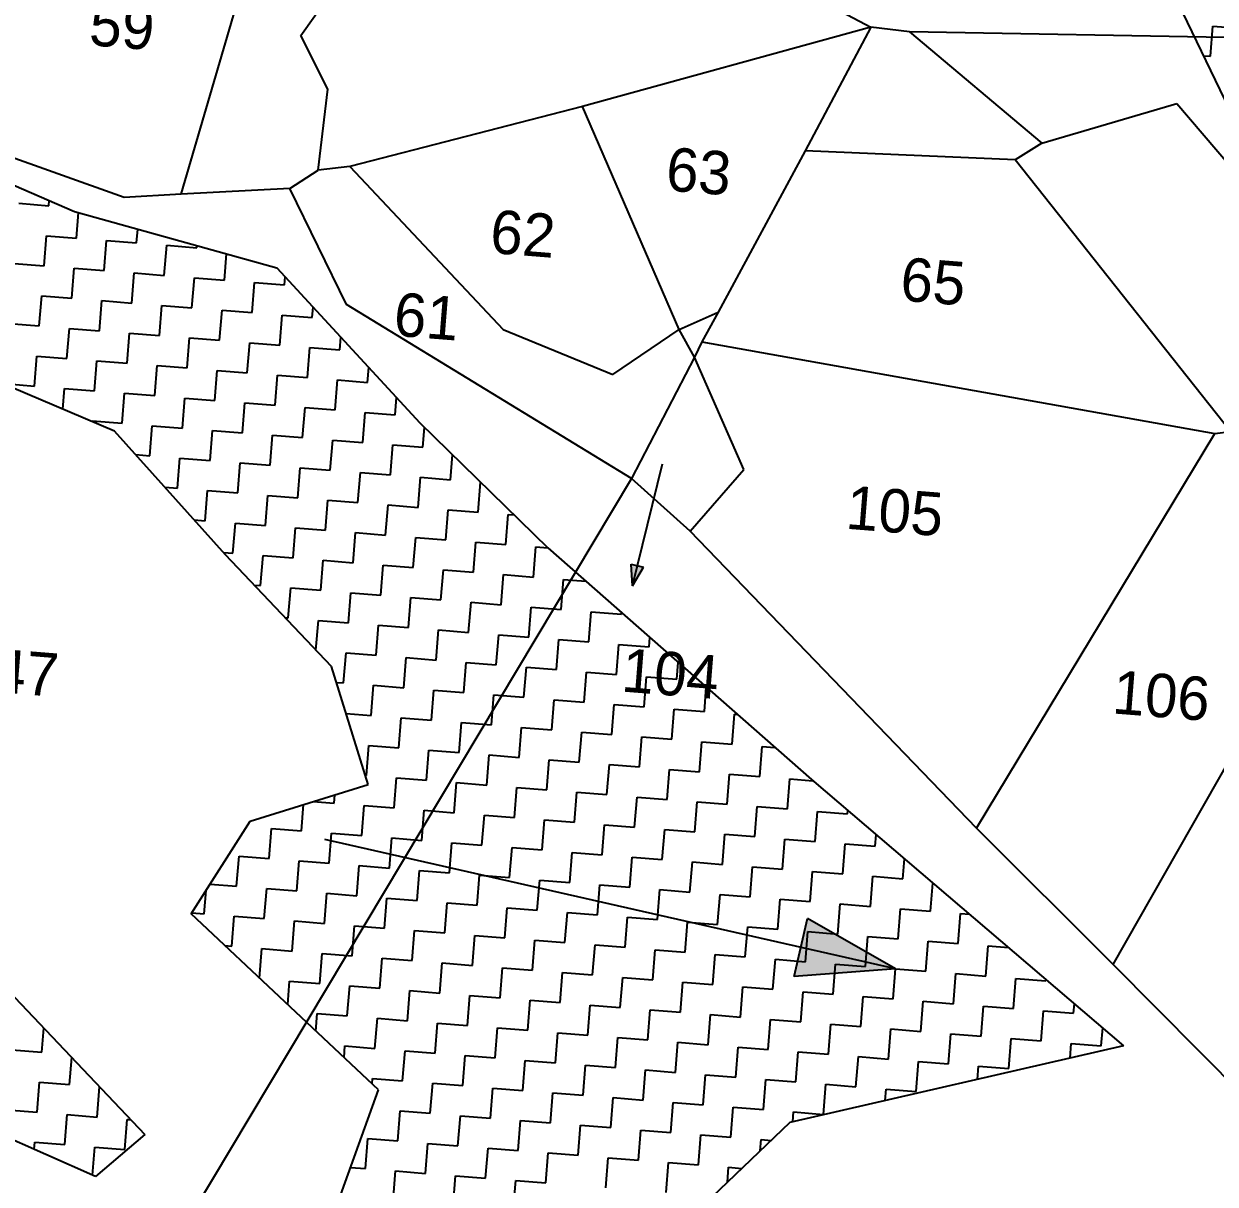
# Model space of a CAD drawing. Header units: metres. Extents: x 281680 to 283954, y 2020493 to 2022850.
# Drawn here: x 282251.5 to 282503, y 2021626 to 2021871.1 of the extents above; entities that cross this region are included whole.
import ezdxf
from ezdxf.enums import TextEntityAlignment as Align

# ---------------------------------------------------------------- set-up
doc = ezdxf.new("R2010")
doc.units = ezdxf.units.M
doc.header["$MEASUREMENT"] = 0
for name, color, linetype in [('POLY_HATCH', 12, 'Continuous'), ('POLY_PARCEL', 6, 'Continuous'), ('TEXT_PARCEL', 7, 'Continuous')]:
    doc.layers.add(name, color=color, linetype=linetype)
doc.styles.add('TEXT_MAP', font='')
doc.styles.get('TEXT_MAP').set_extended_font_data('Kruti Dev 050')

msp = doc.modelspace()

# ---------------------------------------------------------------- hatches: boundary and pattern name
h = msp.add_hatch(color=256)
h.paths.add_polyline_path([(282381.03, 2021756.67), (282379.72, 2021756.99), (282379.98, 2021752.38)])
h.paths.add_polyline_path([(282379.98, 2021752.38), (282382.34, 2021756.34), (282381.03, 2021756.67)])
h = msp.add_hatch(color=256)
h.paths.add_polyline_path([(282415.55, 2021676.04), (282414.17, 2021669.92), (282435.56, 2021671.51)])
h.paths.add_polyline_path([(282435.56, 2021671.51), (282416.94, 2021682.16), (282415.55, 2021676.04)])

# ---------------------------------------------------------------- linework, layer by layer
for points in [[(282379.98, 2021752.38), (282386.31, 2021778.18)], [(282379.72, 2021756.99), (282382.34, 2021756.34)], [(282379.98, 2021752.38), (282379.72, 2021756.99)], [(282379.98, 2021752.38), (282382.34, 2021756.34)], [(282435.56, 2021671.51), (282315.04, 2021698.82)], [(282414.17, 2021669.92), (282416.94, 2021682.16)], [(282435.56, 2021671.51), (282416.94, 2021682.16)], [(282435.56, 2021671.51), (282414.17, 2021669.92)]]:
    msp.add_lwpolyline(points)
at = {"layer": 'POLY_HATCH'}
for p, q in [((282496.12, 2021873.47), (282510, 2021844.64)), ((282224.64, 2021847.78), (282262.18, 2021831.44)), ((282262.18, 2021831.44), (282304.93, 2021819.54)), ((282304.93, 2021819.54), (282335.1, 2021786.81)), ((282270.68, 2021785.08), (282242.5, 2021797.03)), ((282335.1, 2021786.81), (282362.13, 2021760.39)), ((282294.09, 2021758.95), (282270.68, 2021785.08)), ((282362.13, 2021760.39), (282417.77, 2021711.49)), ((282316.48, 2021735.33), (282294.09, 2021758.95)), ((282324.21, 2021710.45), (282316.48, 2021735.33)), ((282299.32, 2021702.73), (282324.21, 2021710.45)), ((282417.77, 2021711.49), (282483.69, 2021655.28)), ((282286.83, 2021683.1), (282299.32, 2021702.73)), ((282222.17, 2021694.32), (282277.05, 2021636.56)), ((282326.36, 2021645.98), (282286.83, 2021683.1)), ((282483.69, 2021655.28), (282413.21, 2021639.06)), ((282317.01, 2021620.03), (282326.36, 2021645.98)), ((282266.63, 2021627.69), (282243.18, 2021638.05)), ((282413.21, 2021639.06), (282369.85, 2021597.63)), ((282277.05, 2021636.56), (282266.63, 2021627.69))]:
    msp.add_line(p, q, dxfattribs=at)
at = {"layer": 'POLY_HATCH', "linetype": 'Continuous'}
for p, q in [((282502.01, 2021864.21), (282502.51, 2021870.56)), ((282502.51, 2021870.56), (282508.86, 2021870.05)), ((282500.51, 2021864.33), (282502.01, 2021864.21)), ((282256.79, 2021832.66), (282256.87, 2021833.75)), ((282250.44, 2021833.16), (282256.79, 2021832.66)), ((282262.63, 2021825.8), (282263.06, 2021831.2)), ((282255.77, 2021819.96), (282256.28, 2021826.31)), ((282256.28, 2021826.31), (282262.63, 2021825.8)), ((282275.32, 2021824.79), (282275.55, 2021827.72)), ((282268.47, 2021818.95), (282268.97, 2021825.3)), ((282268.97, 2021825.3), (282275.32, 2021824.79)), ((282281.16, 2021817.94), (282281.67, 2021824.29)), ((282281.67, 2021824.29), (282288.01, 2021823.78)), ((282288.01, 2021823.78), (282288.05, 2021824.24)), ((282293.85, 2021816.93), (282294.3, 2021822.5)), ((282249.43, 2021820.47), (282255.77, 2021819.96)), ((282261.62, 2021813.11), (282262.12, 2021819.46)), ((282262.12, 2021819.46), (282268.47, 2021818.95)), ((282274.31, 2021812.1), (282274.81, 2021818.45)), ((282274.81, 2021818.45), (282281.16, 2021817.94)), ((282287, 2021811.09), (282287.51, 2021817.43)), ((282287.51, 2021817.43), (282293.85, 2021816.93)), ((282299.7, 2021810.08), (282300.2, 2021816.42)), ((282300.2, 2021816.42), (282306.55, 2021815.92)), ((282306.55, 2021815.92), (282306.69, 2021817.64)), ((282254.76, 2021807.27), (282255.27, 2021813.62)), ((282255.27, 2021813.62), (282261.62, 2021813.11)), ((282267.46, 2021806.26), (282267.96, 2021812.61)), ((282267.96, 2021812.61), (282274.31, 2021812.1)), ((282280.15, 2021805.25), (282280.66, 2021811.59)), ((282280.66, 2021811.59), (282287, 2021811.09)), ((282312.39, 2021809.07), (282312.56, 2021811.26)), ((282292.84, 2021804.24), (282293.35, 2021810.58)), ((282293.35, 2021810.58), (282299.7, 2021810.08)), ((282305.54, 2021803.22), (282306.04, 2021809.57)), ((282306.04, 2021809.57), (282312.39, 2021809.07)), ((282248.42, 2021807.78), (282254.76, 2021807.27)), ((282260.6, 2021800.42), (282261.11, 2021806.76)), ((282261.11, 2021806.76), (282267.46, 2021806.26)), ((282273.3, 2021799.41), (282273.8, 2021805.75)), ((282273.8, 2021805.75), (282280.15, 2021805.25)), ((282285.99, 2021798.39), (282286.5, 2021804.74)), ((282286.5, 2021804.74), (282292.84, 2021804.24)), ((282298.68, 2021797.38), (282299.19, 2021803.73)), ((282299.19, 2021803.73), (282305.54, 2021803.22)), ((282318.23, 2021802.21), (282318.44, 2021804.88)), ((282253.75, 2021794.58), (282254.26, 2021800.92)), ((282254.26, 2021800.92), (282260.6, 2021800.42)), ((282311.38, 2021796.37), (282311.88, 2021802.72)), ((282311.88, 2021802.72), (282318.23, 2021802.21)), ((282266.44, 2021793.56), (282266.95, 2021799.91)), ((282266.95, 2021799.91), (282273.3, 2021799.41)), ((282279.14, 2021792.55), (282279.64, 2021798.9)), ((282279.64, 2021798.9), (282285.99, 2021798.39)), ((282324.07, 2021795.36), (282324.32, 2021798.51)), ((282291.83, 2021791.54), (282292.34, 2021797.89)), ((282292.34, 2021797.89), (282298.68, 2021797.38)), ((282304.53, 2021790.53), (282305.03, 2021796.88)), ((282305.03, 2021796.88), (282311.38, 2021796.37)), ((282317.22, 2021789.52), (282317.72, 2021795.87)), ((282317.72, 2021795.87), (282324.07, 2021795.36)), ((282247.4, 2021795.08), (282253.75, 2021794.58)), ((282259.75, 2021789.72), (282260.1, 2021794.07)), ((282260.1, 2021794.07), (282266.44, 2021793.56)), ((282272.29, 2021786.71), (282272.79, 2021793.06)), ((282272.79, 2021793.06), (282279.14, 2021792.55)), ((282284.98, 2021785.7), (282285.48, 2021792.05)), ((282285.48, 2021792.05), (282291.83, 2021791.54)), ((282297.67, 2021784.69), (282298.18, 2021791.04)), ((282298.18, 2021791.04), (282304.53, 2021790.53)), ((282329.91, 2021788.51), (282330.2, 2021792.13)), ((282310.37, 2021783.68), (282310.87, 2021790.02)), ((282310.87, 2021790.02), (282317.22, 2021789.52)), ((282323.06, 2021782.67), (282323.57, 2021789.01)), ((282323.57, 2021789.01), (282329.91, 2021788.51)), ((282265.93, 2021787.1), (282265.94, 2021787.22)), ((282265.94, 2021787.22), (282272.29, 2021786.71)), ((282278.13, 2021779.86), (282278.63, 2021786.21)), ((282278.63, 2021786.21), (282284.98, 2021785.7)), ((282335.75, 2021781.66), (282336.09, 2021785.85)), ((282290.82, 2021778.85), (282291.33, 2021785.2)), ((282291.33, 2021785.2), (282297.67, 2021784.69)), ((282303.51, 2021777.84), (282304.02, 2021784.18)), ((282304.02, 2021784.18), (282310.37, 2021783.68)), ((282316.21, 2021776.83), (282316.71, 2021783.17)), ((282316.71, 2021783.17), (282323.06, 2021782.67)), ((282328.9, 2021775.81), (282329.41, 2021782.16)), ((282329.41, 2021782.16), (282335.75, 2021781.66)), ((282275.14, 2021780.1), (282278.13, 2021779.86)), ((282283.97, 2021773.01), (282284.47, 2021779.35)), ((282284.47, 2021779.35), (282290.82, 2021778.85)), ((282296.66, 2021772), (282297.17, 2021778.34)), ((282297.17, 2021778.34), (282303.51, 2021777.84)), ((282341.59, 2021774.8), (282342.01, 2021780.05)), ((282309.35, 2021770.98), (282309.86, 2021777.33)), ((282309.86, 2021777.33), (282316.21, 2021776.83)), ((282322.05, 2021769.97), (282322.55, 2021776.32)), ((282322.55, 2021776.32), (282328.9, 2021775.81)), ((282281.31, 2021773.22), (282283.97, 2021773.01)), ((282334.74, 2021768.96), (282335.25, 2021775.31)), ((282335.25, 2021775.31), (282341.59, 2021774.8)), ((282347.44, 2021767.95), (282347.94, 2021774.26)), ((282289.81, 2021766.15), (282290.31, 2021772.5)), ((282290.31, 2021772.5), (282296.66, 2021772)), ((282302.5, 2021765.14), (282303.01, 2021771.49)), ((282303.01, 2021771.49), (282309.35, 2021770.98)), ((282315.2, 2021764.13), (282315.7, 2021770.48)), ((282315.7, 2021770.48), (282322.05, 2021769.97)), ((282327.89, 2021763.12), (282328.4, 2021769.47)), ((282328.4, 2021769.47), (282334.74, 2021768.96)), ((282340.58, 2021762.11), (282341.09, 2021768.46)), ((282341.09, 2021768.46), (282347.44, 2021767.95)), ((282287.47, 2021766.34), (282289.81, 2021766.15)), ((282295.65, 2021759.3), (282296.16, 2021765.65)), ((282296.16, 2021765.65), (282302.5, 2021765.14)), ((282353.28, 2021761.1), (282353.78, 2021767.44)), ((282353.78, 2021767.44), (282355.01, 2021767.35)), ((282308.34, 2021758.29), (282308.85, 2021764.64)), ((282308.85, 2021764.64), (282315.2, 2021764.13)), ((282321.04, 2021757.28), (282321.54, 2021763.63)), ((282321.54, 2021763.63), (282327.89, 2021763.12)), ((282333.73, 2021756.27), (282334.24, 2021762.61)), ((282334.24, 2021762.61), (282340.58, 2021762.11)), ((282346.42, 2021755.26), (282346.93, 2021761.6)), ((282346.93, 2021761.6), (282353.28, 2021761.1)), ((282359.12, 2021754.25), (282359.62, 2021760.59)), ((282359.62, 2021760.59), (282362.13, 2021760.39)), ((282293.63, 2021759.46), (282295.65, 2021759.3)), ((282301.49, 2021752.45), (282302, 2021758.8)), ((282302, 2021758.8), (282308.34, 2021758.29)), ((282314.18, 2021751.44), (282314.69, 2021757.79)), ((282314.69, 2021757.79), (282321.04, 2021757.28)), ((282326.88, 2021750.43), (282327.38, 2021756.77)), ((282327.38, 2021756.77), (282333.73, 2021756.27)), ((282339.57, 2021749.42), (282340.08, 2021755.76)), ((282340.08, 2021755.76), (282346.42, 2021755.26)), ((282352.27, 2021748.4), (282352.77, 2021754.75)), ((282352.77, 2021754.75), (282359.12, 2021754.25)), ((282364.96, 2021747.39), (282365.46, 2021753.74)), ((282365.46, 2021753.74), (282370.12, 2021753.37)), ((282300.15, 2021752.56), (282301.49, 2021752.45)), ((282307.33, 2021745.6), (282307.84, 2021751.94)), ((282307.84, 2021751.94), (282314.18, 2021751.44)), ((282320.03, 2021744.59), (282320.53, 2021750.93)), ((282320.53, 2021750.93), (282326.88, 2021750.43)), ((282332.72, 2021743.57), (282333.22, 2021749.92)), ((282333.22, 2021749.92), (282339.57, 2021749.42)), ((282345.41, 2021742.56), (282345.92, 2021748.91)), ((282345.92, 2021748.91), (282352.27, 2021748.4)), ((282358.11, 2021741.55), (282358.61, 2021747.9)), ((282358.61, 2021747.9), (282364.96, 2021747.39)), ((282306.7, 2021745.65), (282307.33, 2021745.6)), ((282370.8, 2021740.54), (282371.31, 2021746.89)), ((282371.31, 2021746.89), (282377.65, 2021746.38)), ((282377.65, 2021746.38), (282377.68, 2021746.72)), ((282313.18, 2021738.82), (282313.68, 2021745.09)), ((282313.68, 2021745.09), (282320.03, 2021744.59)), ((282325.87, 2021737.73), (282326.37, 2021744.08)), ((282326.37, 2021744.08), (282332.72, 2021743.57)), ((282338.56, 2021736.72), (282339.07, 2021743.07)), ((282339.07, 2021743.07), (282345.41, 2021742.56)), ((282351.25, 2021735.71), (282351.76, 2021742.06)), ((282351.76, 2021742.06), (282358.11, 2021741.55)), ((282363.95, 2021734.7), (282364.45, 2021741.05)), ((282364.45, 2021741.05), (282370.8, 2021740.54)), ((282383.49, 2021739.53), (282383.65, 2021741.48)), ((282319.01, 2021731.89), (282319.52, 2021738.24)), ((282319.52, 2021738.24), (282325.87, 2021737.73)), ((282376.64, 2021733.69), (282377.15, 2021740.03)), ((282377.15, 2021740.03), (282383.49, 2021739.53)), ((282331.71, 2021730.88), (282332.21, 2021737.23)), ((282332.21, 2021737.23), (282338.56, 2021736.72)), ((282344.4, 2021729.87), (282344.91, 2021736.22)), ((282344.91, 2021736.22), (282351.25, 2021735.71)), ((282389.33, 2021732.68), (282389.62, 2021736.23)), ((282357.09, 2021728.86), (282357.6, 2021735.2)), ((282357.6, 2021735.2), (282363.95, 2021734.7)), ((282369.79, 2021727.85), (282370.29, 2021734.19)), ((282370.29, 2021734.19), (282376.64, 2021733.69)), ((282382.48, 2021726.84), (282382.99, 2021733.18)), ((282382.99, 2021733.18), (282389.33, 2021732.68)), ((282317.51, 2021732.01), (282319.01, 2021731.89)), ((282324.86, 2021725.04), (282325.36, 2021731.39)), ((282325.36, 2021731.39), (282331.71, 2021730.88)), ((282337.55, 2021724.03), (282338.05, 2021730.38)), ((282338.05, 2021730.38), (282344.4, 2021729.87)), ((282395.18, 2021725.82), (282395.59, 2021730.98)), ((282350.24, 2021723.02), (282350.75, 2021729.36)), ((282350.75, 2021729.36), (282357.09, 2021728.86)), ((282362.94, 2021722.01), (282363.44, 2021728.35)), ((282363.44, 2021728.35), (282369.79, 2021727.85)), ((282319.55, 2021725.46), (282324.86, 2021725.04)), ((282375.63, 2021720.99), (282376.14, 2021727.34)), ((282376.14, 2021727.34), (282382.48, 2021726.84)), ((282388.32, 2021719.98), (282388.83, 2021726.33)), ((282388.83, 2021726.33), (282395.18, 2021725.82)), ((282401.02, 2021718.97), (282401.52, 2021725.32)), ((282401.52, 2021725.32), (282402.08, 2021725.27)), ((282330.7, 2021718.19), (282331.2, 2021724.53)), ((282331.2, 2021724.53), (282337.55, 2021724.03)), ((282343.39, 2021717.18), (282343.9, 2021723.52)), ((282343.9, 2021723.52), (282350.24, 2021723.02)), ((282356.08, 2021716.16), (282356.59, 2021722.51)), ((282356.59, 2021722.51), (282362.94, 2021722.01)), ((282368.78, 2021715.15), (282369.28, 2021721.5)), ((282369.28, 2021721.5), (282375.63, 2021720.99)), ((282381.47, 2021714.14), (282381.98, 2021720.49)), ((282381.98, 2021720.49), (282388.32, 2021719.98)), ((282323.84, 2021712.35), (282324.35, 2021718.69)), ((282324.35, 2021718.69), (282330.7, 2021718.19)), ((282336.54, 2021711.34), (282337.04, 2021717.68)), ((282337.04, 2021717.68), (282343.39, 2021717.18)), ((282394.16, 2021713.13), (282394.67, 2021719.48)), ((282394.67, 2021719.48), (282401.02, 2021718.97)), ((282406.86, 2021712.12), (282407.36, 2021718.47)), ((282407.36, 2021718.47), (282410.08, 2021718.25)), ((282349.23, 2021710.32), (282349.74, 2021716.67)), ((282349.74, 2021716.67), (282356.08, 2021716.16)), ((282361.92, 2021709.31), (282362.43, 2021715.66)), ((282362.43, 2021715.66), (282368.78, 2021715.15)), ((282374.62, 2021708.3), (282375.12, 2021714.65)), ((282375.12, 2021714.65), (282381.47, 2021714.14)), ((282387.31, 2021707.29), (282387.82, 2021713.64)), ((282387.82, 2021713.64), (282394.16, 2021713.13)), ((282400, 2021706.28), (282400.51, 2021712.62)), ((282400.51, 2021712.62), (282406.86, 2021712.12)), ((282323.62, 2021712.36), (282323.84, 2021712.35)), ((282329.68, 2021705.49), (282330.19, 2021711.84)), ((282330.19, 2021711.84), (282336.54, 2021711.34)), ((282342.38, 2021704.48), (282342.88, 2021710.83)), ((282342.88, 2021710.83), (282349.23, 2021710.32)), ((282412.7, 2021705.27), (282413.2, 2021711.61)), ((282413.2, 2021711.61), (282418.08, 2021711.22)), ((282316.99, 2021706.51), (282317.13, 2021708.25)), ((282355.07, 2021703.47), (282355.58, 2021709.82)), ((282355.58, 2021709.82), (282361.92, 2021709.31)), ((282367.77, 2021702.46), (282368.27, 2021708.81)), ((282368.27, 2021708.81), (282374.62, 2021708.3)), ((282380.46, 2021701.45), (282380.96, 2021707.8)), ((282380.96, 2021707.8), (282387.31, 2021707.29)), ((282310.14, 2021700.66), (282310.58, 2021706.22)), ((282312.62, 2021706.85), (282316.99, 2021706.51)), ((282322.83, 2021699.65), (282323.34, 2021706)), ((282323.34, 2021706), (282329.68, 2021705.49)), ((282393.15, 2021700.44), (282393.66, 2021706.78)), ((282393.66, 2021706.78), (282400, 2021706.28)), ((282405.85, 2021699.43), (282406.35, 2021705.77)), ((282406.35, 2021705.77), (282412.7, 2021705.27)), ((282335.53, 2021698.64), (282336.03, 2021704.99)), ((282336.03, 2021704.99), (282342.38, 2021704.48)), ((282348.22, 2021697.63), (282348.73, 2021703.98)), ((282348.73, 2021703.98), (282355.07, 2021703.47)), ((282360.91, 2021696.62), (282361.42, 2021702.97)), ((282361.42, 2021702.97), (282367.77, 2021702.46)), ((282418.54, 2021698.41), (282419.05, 2021704.76)), ((282419.05, 2021704.76), (282425.39, 2021704.25)), ((282425.39, 2021704.25), (282425.45, 2021704.94)), ((282303.29, 2021694.82), (282303.79, 2021701.17)), ((282303.79, 2021701.17), (282310.14, 2021700.66)), ((282315.98, 2021693.81), (282316.49, 2021700.16)), ((282316.49, 2021700.16), (282322.83, 2021699.65)), ((282373.61, 2021695.61), (282374.11, 2021701.95)), ((282374.11, 2021701.95), (282380.46, 2021701.45)), ((282386.3, 2021694.6), (282386.81, 2021700.94)), ((282386.81, 2021700.94), (282393.15, 2021700.44)), ((282328.67, 2021692.8), (282329.18, 2021699.15)), ((282329.18, 2021699.15), (282335.53, 2021698.64)), ((282341.37, 2021691.79), (282341.87, 2021698.14)), ((282341.87, 2021698.14), (282348.22, 2021697.63)), ((282398.99, 2021693.58), (282399.5, 2021699.93)), ((282399.5, 2021699.93), (282405.85, 2021699.43)), ((282411.69, 2021692.57), (282412.19, 2021698.92)), ((282412.19, 2021698.92), (282418.54, 2021698.41)), ((282424.38, 2021691.56), (282424.89, 2021697.91)), ((282424.89, 2021697.91), (282431.23, 2021697.4)), ((282431.23, 2021697.4), (282431.43, 2021699.84)), ((282296.43, 2021688.98), (282296.94, 2021695.33)), ((282296.94, 2021695.33), (282303.29, 2021694.82)), ((282354.06, 2021690.78), (282354.57, 2021697.12)), ((282354.57, 2021697.12), (282360.91, 2021696.62)), ((282366.75, 2021689.77), (282367.26, 2021696.11)), ((282367.26, 2021696.11), (282373.61, 2021695.61)), ((282379.45, 2021688.75), (282379.95, 2021695.1)), ((282379.95, 2021695.1), (282386.3, 2021694.6)), ((282309.13, 2021687.97), (282309.63, 2021694.32)), ((282309.63, 2021694.32), (282315.98, 2021693.81)), ((282321.82, 2021686.96), (282322.33, 2021693.31)), ((282322.33, 2021693.31), (282328.67, 2021692.8)), ((282392.14, 2021687.74), (282392.65, 2021694.09)), ((282392.65, 2021694.09), (282398.99, 2021693.58)), ((282404.83, 2021686.73), (282405.34, 2021693.08)), ((282405.34, 2021693.08), (282411.69, 2021692.57)), ((282437.07, 2021690.55), (282437.41, 2021694.74)), ((282334.51, 2021685.95), (282335.02, 2021692.29)), ((282335.02, 2021692.29), (282341.37, 2021691.79)), ((282347.21, 2021684.94), (282347.71, 2021691.28)), ((282347.71, 2021691.28), (282354.06, 2021690.78)), ((282359.9, 2021683.93), (282360.41, 2021690.27)), ((282360.41, 2021690.27), (282366.75, 2021689.77)), ((282417.53, 2021685.72), (282418.03, 2021692.07)), ((282418.03, 2021692.07), (282424.38, 2021691.56)), ((282430.22, 2021684.71), (282430.73, 2021691.06)), ((282430.73, 2021691.06), (282437.07, 2021690.55)), ((282289.58, 2021683.14), (282289.97, 2021688.04)), ((282290.85, 2021689.43), (282296.43, 2021688.98)), ((282302.27, 2021682.13), (282302.78, 2021688.48)), ((282302.78, 2021688.48), (282309.13, 2021687.97)), ((282314.97, 2021681.12), (282315.47, 2021687.47)), ((282315.47, 2021687.47), (282321.82, 2021686.96)), ((282372.59, 2021682.91), (282373.1, 2021689.26)), ((282373.1, 2021689.26), (282379.45, 2021688.75)), ((282385.29, 2021681.9), (282385.79, 2021688.25)), ((282385.79, 2021688.25), (282392.14, 2021687.74)), ((282442.92, 2021683.7), (282443.39, 2021689.64)), ((282327.66, 2021680.11), (282328.17, 2021686.45)), ((282328.17, 2021686.45), (282334.51, 2021685.95)), ((282340.36, 2021679.1), (282340.86, 2021685.44)), ((282340.86, 2021685.44), (282347.21, 2021684.94)), ((282397.98, 2021680.89), (282398.49, 2021687.24)), ((282398.49, 2021687.24), (282404.83, 2021686.73)), ((282410.68, 2021679.88), (282411.18, 2021686.23)), ((282411.18, 2021686.23), (282417.53, 2021685.72)), ((282423.37, 2021678.87), (282423.87, 2021685.21)), ((282423.87, 2021685.21), (282430.22, 2021684.71)), ((282286.99, 2021683.35), (282289.58, 2021683.14)), ((282295.42, 2021676.29), (282295.93, 2021682.64)), ((282295.93, 2021682.64), (282302.27, 2021682.13)), ((282353.05, 2021678.08), (282353.55, 2021684.43)), ((282353.55, 2021684.43), (282359.9, 2021683.93)), ((282365.74, 2021677.07), (282366.25, 2021683.42)), ((282366.25, 2021683.42), (282372.59, 2021682.91)), ((282378.44, 2021676.06), (282378.94, 2021682.41)), ((282378.94, 2021682.41), (282385.29, 2021681.9)), ((282436.06, 2021677.86), (282436.57, 2021684.2)), ((282436.57, 2021684.2), (282442.92, 2021683.7)), ((282448.76, 2021676.85), (282449.26, 2021683.19)), ((282449.26, 2021683.19), (282451.13, 2021683.04)), ((282308.12, 2021675.28), (282308.62, 2021681.62)), ((282308.62, 2021681.62), (282314.97, 2021681.12)), ((282320.81, 2021674.27), (282321.32, 2021680.61)), ((282321.32, 2021680.61), (282327.66, 2021680.11)), ((282391.13, 2021675.05), (282391.64, 2021681.4)), ((282391.64, 2021681.4), (282397.98, 2021680.89)), ((282403.82, 2021674.04), (282404.33, 2021680.39)), ((282404.33, 2021680.39), (282410.68, 2021679.88)), ((282333.5, 2021673.25), (282334.01, 2021679.6)), ((282334.01, 2021679.6), (282340.36, 2021679.1)), ((282346.2, 2021672.24), (282346.7, 2021678.59)), ((282346.7, 2021678.59), (282353.05, 2021678.08)), ((282358.89, 2021671.23), (282359.4, 2021677.58)), ((282359.4, 2021677.58), (282365.74, 2021677.07)), ((282416.52, 2021673.03), (282417.02, 2021679.37)), ((282417.02, 2021679.37), (282423.37, 2021678.87)), ((282429.21, 2021672.02), (282429.72, 2021678.36)), ((282429.72, 2021678.36), (282436.06, 2021677.86)), ((282293.96, 2021676.41), (282295.42, 2021676.29)), ((282301.27, 2021669.54), (282301.77, 2021675.78)), ((282301.77, 2021675.78), (282308.12, 2021675.28)), ((282371.58, 2021670.22), (282372.09, 2021676.57)), ((282372.09, 2021676.57), (282378.44, 2021676.06)), ((282384.28, 2021669.21), (282384.78, 2021675.56)), ((282384.78, 2021675.56), (282391.13, 2021675.05)), ((282441.9, 2021671), (282442.41, 2021677.35)), ((282442.41, 2021677.35), (282448.76, 2021676.85)), ((282454.6, 2021669.99), (282455.1, 2021676.34)), ((282455.1, 2021676.34), (282459.4, 2021676)), ((282313.96, 2021668.42), (282314.46, 2021674.77)), ((282314.46, 2021674.77), (282320.81, 2021674.27)), ((282326.65, 2021667.41), (282327.16, 2021673.76)), ((282327.16, 2021673.76), (282333.5, 2021673.25)), ((282339.34, 2021666.4), (282339.85, 2021672.75)), ((282339.85, 2021672.75), (282346.2, 2021672.24)), ((282396.97, 2021668.2), (282397.48, 2021674.54)), ((282397.48, 2021674.54), (282403.82, 2021674.04)), ((282409.66, 2021667.19), (282410.17, 2021673.53)), ((282410.17, 2021673.53), (282416.52, 2021673.03)), ((282422.36, 2021666.17), (282422.86, 2021672.52)), ((282422.86, 2021672.52), (282429.21, 2021672.02)), ((282352.04, 2021665.39), (282352.54, 2021671.74)), ((282352.54, 2021671.74), (282358.89, 2021671.23)), ((282364.73, 2021664.38), (282365.24, 2021670.73)), ((282365.24, 2021670.73), (282371.58, 2021670.22)), ((282435.05, 2021665.16), (282435.56, 2021671.51)), ((282435.56, 2021671.51), (282441.9, 2021671)), ((282447.74, 2021664.15), (282448.25, 2021670.5)), ((282448.25, 2021670.5), (282454.6, 2021669.99)), ((282307.21, 2021663.96), (282307.61, 2021668.93)), ((282307.61, 2021668.93), (282313.96, 2021668.42)), ((282319.8, 2021661.57), (282320.3, 2021667.92)), ((282320.3, 2021667.92), (282326.65, 2021667.41)), ((282377.42, 2021663.37), (282377.93, 2021669.71)), ((282377.93, 2021669.71), (282384.28, 2021669.21)), ((282390.12, 2021662.36), (282390.62, 2021668.7)), ((282390.62, 2021668.7), (282396.97, 2021668.2)), ((282402.81, 2021661.34), (282403.32, 2021667.69)), ((282403.32, 2021667.69), (282409.66, 2021667.19)), ((282460.44, 2021663.14), (282460.94, 2021669.49)), ((282460.94, 2021669.49), (282467.29, 2021668.98)), ((282467.29, 2021668.98), (282467.31, 2021669.25)), ((282332.49, 2021660.56), (282333, 2021666.91)), ((282333, 2021666.91), (282339.34, 2021666.4)), ((282345.19, 2021659.55), (282345.69, 2021665.9)), ((282345.69, 2021665.9), (282352.04, 2021665.39)), ((282357.88, 2021658.54), (282358.38, 2021664.88)), ((282358.38, 2021664.88), (282364.73, 2021664.38)), ((282415.51, 2021660.33), (282416.01, 2021666.68)), ((282416.01, 2021666.68), (282422.36, 2021666.17)), ((282428.2, 2021659.32), (282428.7, 2021665.67)), ((282428.7, 2021665.67), (282435.05, 2021665.16)), ((282370.57, 2021657.53), (282371.08, 2021663.87)), ((282371.08, 2021663.87), (282377.42, 2021663.37)), ((282383.27, 2021656.52), (282383.77, 2021662.86)), ((282383.77, 2021662.86), (282390.12, 2021662.36)), ((282440.89, 2021658.31), (282441.4, 2021664.66)), ((282441.4, 2021664.66), (282447.74, 2021664.15)), ((282453.59, 2021657.3), (282454.09, 2021663.65)), ((282454.09, 2021663.65), (282460.44, 2021663.14)), ((282466.28, 2021656.29), (282466.79, 2021662.63)), ((282466.79, 2021662.63), (282473.13, 2021662.13)), ((282473.13, 2021662.13), (282473.29, 2021664.15)), ((282313.16, 2021658.38), (282313.45, 2021662.08)), ((282313.45, 2021662.08), (282319.8, 2021661.57)), ((282325.64, 2021654.72), (282326.14, 2021661.07)), ((282326.14, 2021661.07), (282332.49, 2021660.56)), ((282338.33, 2021653.71), (282338.84, 2021660.06)), ((282338.84, 2021660.06), (282345.19, 2021659.55)), ((282395.96, 2021655.5), (282396.46, 2021661.85)), ((282396.46, 2021661.85), (282402.81, 2021661.34)), ((282408.65, 2021654.49), (282409.16, 2021660.84)), ((282409.16, 2021660.84), (282415.51, 2021660.33)), ((282421.35, 2021653.48), (282421.85, 2021659.83)), ((282421.85, 2021659.83), (282428.2, 2021659.32)), ((282255.32, 2021653.94), (282255.72, 2021659.01)), ((282351.03, 2021652.7), (282351.53, 2021659.04)), ((282351.53, 2021659.04), (282357.88, 2021658.54)), ((282363.72, 2021651.69), (282364.23, 2021658.03)), ((282364.23, 2021658.03), (282370.57, 2021657.53)), ((282434.04, 2021652.47), (282434.55, 2021658.82)), ((282434.55, 2021658.82), (282440.89, 2021658.31)), ((282446.73, 2021651.46), (282447.24, 2021657.8)), ((282447.24, 2021657.8), (282453.59, 2021657.3)), ((282478.97, 2021655.28), (282479.27, 2021659.05)), ((282319.1, 2021652.8), (282319.29, 2021655.23)), ((282319.29, 2021655.23), (282325.64, 2021654.72)), ((282376.41, 2021650.67), (282376.92, 2021657.02)), ((282376.92, 2021657.02), (282383.27, 2021656.52)), ((282389.11, 2021649.66), (282389.61, 2021656.01)), ((282389.61, 2021656.01), (282395.96, 2021655.5)), ((282401.8, 2021648.65), (282402.31, 2021655)), ((282402.31, 2021655), (282408.65, 2021654.49)), ((282459.43, 2021650.45), (282459.93, 2021656.79)), ((282459.93, 2021656.79), (282466.28, 2021656.29)), ((282472.38, 2021652.68), (282472.63, 2021655.78)), ((282472.63, 2021655.78), (282478.97, 2021655.28)), ((282248.97, 2021654.44), (282255.32, 2021653.94)), ((282261.16, 2021647.08), (282261.62, 2021652.81)), ((282331.48, 2021647.87), (282331.99, 2021654.21)), ((282331.99, 2021654.21), (282338.33, 2021653.71)), ((282344.17, 2021646.86), (282344.68, 2021653.2)), ((282344.68, 2021653.2), (282351.03, 2021652.7)), ((282414.49, 2021647.64), (282415, 2021653.99)), ((282415, 2021653.99), (282421.35, 2021653.48)), ((282427.19, 2021646.63), (282427.69, 2021652.98)), ((282427.69, 2021652.98), (282434.04, 2021652.47)), ((282356.87, 2021645.84), (282357.37, 2021652.19)), ((282357.37, 2021652.19), (282363.72, 2021651.69)), ((282369.56, 2021644.83), (282370.07, 2021651.18)), ((282370.07, 2021651.18), (282376.41, 2021650.67)), ((282382.25, 2021643.82), (282382.76, 2021650.17)), ((282382.76, 2021650.17), (282389.11, 2021649.66)), ((282439.88, 2021645.62), (282440.39, 2021651.96)), ((282440.39, 2021651.96), (282446.73, 2021651.46)), ((282452.86, 2021648.18), (282453.08, 2021650.95)), ((282453.08, 2021650.95), (282459.43, 2021650.45)), ((282254.31, 2021641.24), (282254.81, 2021647.59)), ((282254.81, 2021647.59), (282261.16, 2021647.08)), ((282325.04, 2021647.22), (282325.13, 2021648.37)), ((282325.13, 2021648.37), (282331.48, 2021647.87)), ((282337.32, 2021641.01), (282337.83, 2021647.36)), ((282337.83, 2021647.36), (282344.17, 2021646.86)), ((282394.95, 2021642.81), (282395.45, 2021649.16)), ((282395.45, 2021649.16), (282401.8, 2021648.65)), ((282407.64, 2021641.8), (282408.15, 2021648.15)), ((282408.15, 2021648.15), (282414.49, 2021647.64)), ((282267, 2021640.23), (282267.51, 2021646.58)), ((282267.51, 2021646.58), (282267.54, 2021646.58)), ((282350.01, 2021640), (282350.52, 2021646.35)), ((282350.52, 2021646.35), (282356.87, 2021645.84)), ((282362.71, 2021638.99), (282363.21, 2021645.34)), ((282363.21, 2021645.34), (282369.56, 2021644.83)), ((282420.33, 2021640.79), (282420.84, 2021647.13)), ((282420.84, 2021647.13), (282427.19, 2021646.63)), ((282433.34, 2021643.69), (282433.53, 2021646.12)), ((282433.53, 2021646.12), (282439.88, 2021645.62)), ((282375.4, 2021637.98), (282375.91, 2021644.33)), ((282375.91, 2021644.33), (282382.25, 2021643.82)), ((282388.1, 2021636.97), (282388.6, 2021643.32)), ((282388.6, 2021643.32), (282394.95, 2021642.81)), ((282400.79, 2021635.96), (282401.29, 2021642.3)), ((282401.29, 2021642.3), (282407.64, 2021641.8)), ((282247.96, 2021641.75), (282254.31, 2021641.24)), ((282260.15, 2021634.39), (282260.65, 2021640.74)), ((282260.65, 2021640.74), (282267, 2021640.23)), ((282272.84, 2021633.38), (282273.35, 2021639.73)), ((282273.35, 2021639.73), (282274.1, 2021639.67)), ((282330.47, 2021635.17), (282330.97, 2021641.52)), ((282330.97, 2021641.52), (282337.32, 2021641.01)), ((282343.16, 2021634.16), (282343.67, 2021640.51)), ((282343.67, 2021640.51), (282350.01, 2021640)), ((282413.82, 2021639.2), (282413.99, 2021641.29)), ((282413.99, 2021641.29), (282420.33, 2021640.79)), ((282355.86, 2021633.15), (282356.36, 2021639.5)), ((282356.36, 2021639.5), (282362.71, 2021638.99)), ((282368.55, 2021632.14), (282369.05, 2021638.49)), ((282369.05, 2021638.49), (282375.4, 2021637.98)), ((282381.24, 2021631.13), (282381.75, 2021637.47)), ((282381.75, 2021637.47), (282388.1, 2021636.97)), ((282253.68, 2021633.41), (282253.8, 2021634.9)), ((282253.8, 2021634.9), (282260.15, 2021634.39)), ((282323.62, 2021629.33), (282324.12, 2021635.68)), ((282324.12, 2021635.68), (282330.47, 2021635.17)), ((282336.31, 2021628.32), (282336.82, 2021634.67)), ((282336.82, 2021634.67), (282343.16, 2021634.16)), ((282393.94, 2021630.12), (282394.44, 2021636.46)), ((282394.44, 2021636.46), (282400.79, 2021635.96)), ((282406.95, 2021633.08), (282407.14, 2021635.45)), ((282407.14, 2021635.45), (282409.26, 2021635.28)), ((282266.02, 2021627.96), (282266.5, 2021633.88)), ((282266.5, 2021633.88), (282272.84, 2021633.38)), ((282349, 2021627.31), (282349.51, 2021633.66)), ((282349.51, 2021633.66), (282355.86, 2021633.15)), ((282361.7, 2021626.3), (282362.2, 2021632.65)), ((282362.2, 2021632.65), (282368.55, 2021632.14)), ((282320.45, 2021629.59), (282323.62, 2021629.33)), ((282374.39, 2021625.29), (282374.9, 2021631.63)), ((282374.9, 2021631.63), (282381.24, 2021631.13)), ((282387.08, 2021624.28), (282387.59, 2021630.62)), ((282387.59, 2021630.62), (282393.94, 2021630.12)), ((282400.03, 2021626.47), (282400.28, 2021629.61)), ((282400.28, 2021629.61), (282403.09, 2021629.39)), ((282329.46, 2021622.48), (282329.96, 2021628.83)), ((282329.96, 2021628.83), (282336.31, 2021628.32)), ((282342.15, 2021621.47), (282342.66, 2021627.82)), ((282342.66, 2021627.82), (282349, 2021627.31)), ((282354.84, 2021620.46), (282355.35, 2021626.8)), ((282355.35, 2021626.8), (282361.7, 2021626.3))]:
    msp.add_line(p, q, dxfattribs=at)
at = {"layer": 'POLY_PARCEL'}
for p, q in [((282284.7, 2021835.12), (282312.77, 2021931.06)), ((282331.22, 2021923.27), (282430.3, 2021870.35)), ((282309.95, 2021868.62), (282325.25, 2021889.94)), ((282315.68, 2021857.23), (282309.95, 2021868.62)), ((282430.3, 2021870.35), (282369.44, 2021853.61)), ((282430.3, 2021870.35), (282416.44, 2021844.23)), ((282438.51, 2021869.37), (282430.3, 2021870.35)), ((282438.51, 2021869.37), (282466.41, 2021845.88)), ((282710.87, 2021864.56), (282438.51, 2021869.37)), ((282313.65, 2021840.16), (282315.68, 2021857.23)), ((282369.44, 2021853.61), (282320.35, 2021840.95)), ((282389.86, 2021806.52), (282369.44, 2021853.61)), ((282466.41, 2021845.88), (282494.92, 2021854.21)), ((282494.92, 2021854.21), (282528.43, 2021814.99)), ((282272.71, 2021834.42), (282229.5, 2021849.79)), ((282466.41, 2021845.88), (282460.82, 2021842.35)), ((282416.44, 2021844.23), (282398.07, 2021810.2)), ((282460.82, 2021842.35), (282416.44, 2021844.23)), ((282320.35, 2021840.95), (282313.65, 2021840.16)), ((282320.35, 2021840.95), (282352.72, 2021806.5)), ((282506.27, 2021784.97), (282460.82, 2021842.35)), ((282307.67, 2021836.27), (282313.65, 2021840.16)), ((282307.67, 2021836.27), (282284.7, 2021835.12)), ((282319.65, 2021811.79), (282307.67, 2021836.27)), ((282284.7, 2021835.12), (282272.71, 2021834.42)), ((282379.81, 2021775.06), (282319.65, 2021811.79)), ((282389.86, 2021806.52), (282398.07, 2021810.2)), ((282398.07, 2021810.2), (282394.66, 2021803.88)), ((282352.72, 2021806.5), (282375.84, 2021797.04)), ((282375.84, 2021797.04), (282389.86, 2021806.52)), ((282393.08, 2021800.69), (282389.86, 2021806.52)), ((282394.66, 2021803.88), (282393.08, 2021800.69)), ((282394.66, 2021803.88), (282502.92, 2021784.57)), ((282393.08, 2021800.69), (282379.81, 2021775.06)), ((282403.5, 2021776.92), (282393.08, 2021800.69)), ((282452.6, 2021701.23), (282502.92, 2021784.57)), ((282502.92, 2021784.57), (282506.27, 2021784.97)), ((282392.18, 2021763.9), (282403.5, 2021776.92)), ((282379.81, 2021775.06), (282249.32, 2021556.83)), ((282392.18, 2021763.9), (282379.81, 2021775.06)), ((282452.6, 2021701.23), (282392.18, 2021763.9)), ((282481.47, 2021672.42), (282531.28, 2021760.01)), ((282481.47, 2021672.42), (282452.6, 2021701.23)), ((282522.91, 2021630.67), (282481.47, 2021672.42))]:
    msp.add_line(p, q, dxfattribs=at)

# ---------------------------------------------------------------- texts
at = {"layer": 'TEXT_PARCEL', "style": 'TEXT_MAP'}
for s, p in [('59', (282272.25, 2021870.6)), ('63', (282394, 2021839.93)), ('62', (282356.88, 2021826.75)), ('65', (282443.49, 2021816.69)), ('61', (282336.53, 2021809.28)), ('105', (282435.4, 2021768.23)), ('47', (282251.99, 2021734.03)), ('104', (282388.04, 2021733.85)), ('106', (282491.67, 2021729.23))]:
    msp.add_text(s, height=9.168, rotation=355.4442, dxfattribs=at).set_placement(p, align=Align.MIDDLE)

doc.saveas('drawing.dxf')
